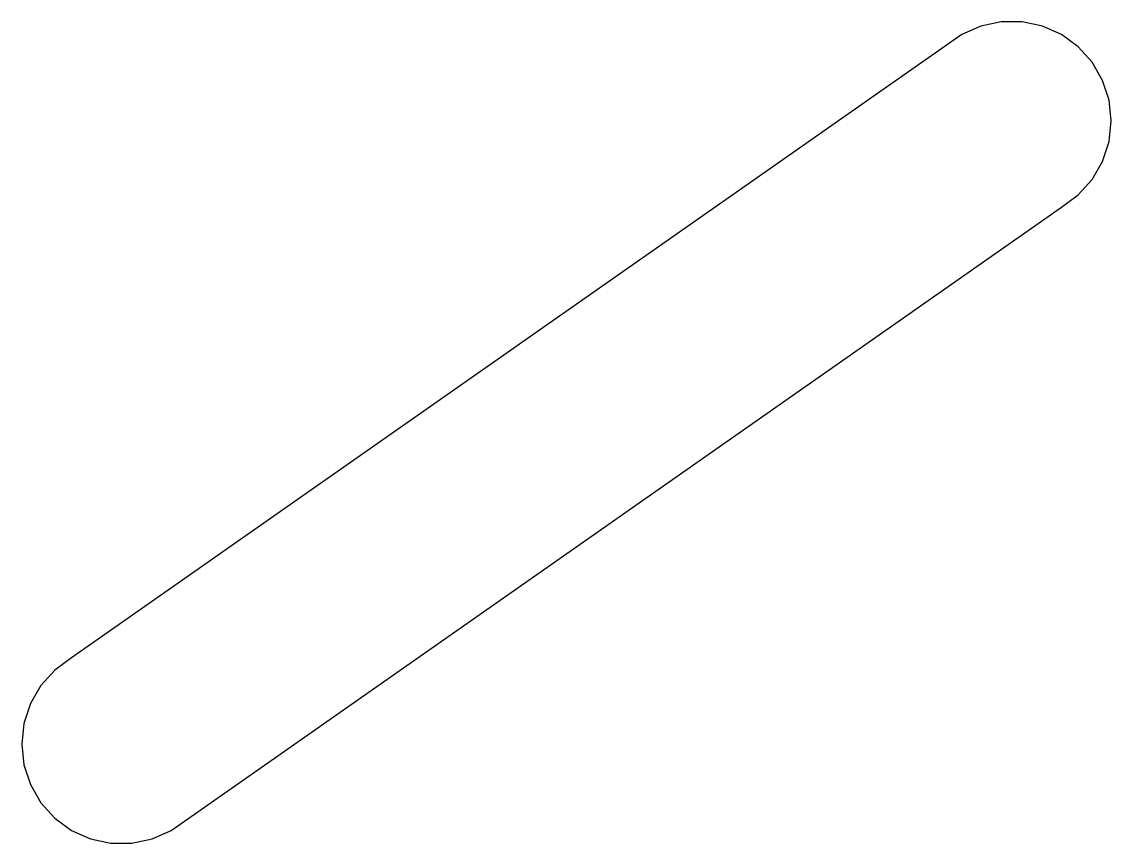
# Model space of a CAD drawing. Header units: metres. Extents: x -5.5 to 54.6, y -5.5 to 39.9.
import ezdxf

# ---------------------------------------------------------------- set-up
doc = ezdxf.new("R2010")
doc.units = ezdxf.units.M

msp = doc.modelspace()

# ---------------------------------------------------------------- linework, layer by layer
for p, q in [((48.5751, 39.8799), (47.4504, 39.6408)), ((49.7249, 39.8799), (48.5751, 39.8799)), ((50.8496, 39.6408), (49.7249, 39.8799)), ((46.4, 39.1731), (-2.75, 4.76314)), ((47.4504, 39.6408), (46.4, 39.1731)), ((51.9, 39.1731), (50.8496, 39.6408)), ((52.8302, 38.4973), (51.9, 39.1731)), ((53.5996, 37.6428), (52.8302, 38.4973)), ((54.1745, 36.6471), (53.5996, 37.6428)), ((54.5298, 35.5535), (54.1745, 36.6471)), ((54.65, 34.41), (54.5298, 35.5535)), ((54.5298, 33.2665), (54.65, 34.41)), ((54.1745, 32.1729), (54.5298, 33.2665)), ((53.5996, 31.1772), (54.1745, 32.1729)), ((52.8302, 30.3227), (53.5996, 31.1772)), ((51.9, 29.6469), (52.8302, 30.3227)), ((2.75, -4.76314), (51.9, 29.6469)), ((-2.75, 4.76314), (-3.68022, 4.0873)), ((-3.68022, 4.0873), (-4.44959, 3.23282)), ((-4.44959, 3.23282), (-5.0245, 2.23705)), ((-5.0245, 2.23705), (-5.37981, 1.14351)), ((-5.37981, 1.14351), (-5.5, 0)), ((-5.5, 0), (-5.37981, -1.14351)), ((-5.37981, -1.14351), (-5.0245, -2.23705)), ((-5.0245, -2.23705), (-4.44959, -3.23282)), ((-4.44959, -3.23282), (-3.68022, -4.0873)), ((-3.68022, -4.0873), (-2.75, -4.76314)), ((-2.75, -4.76314), (-1.69959, -5.23081)), ((1.69959, -5.23081), (2.75, -4.76314)), ((-1.69959, -5.23081), (-0.574907, -5.46987)), ((0.574907, -5.46987), (1.69959, -5.23081)), ((-0.574907, -5.46987), (0.574907, -5.46987))]:
    msp.add_line(p, q)

doc.saveas('drawing.dxf')
